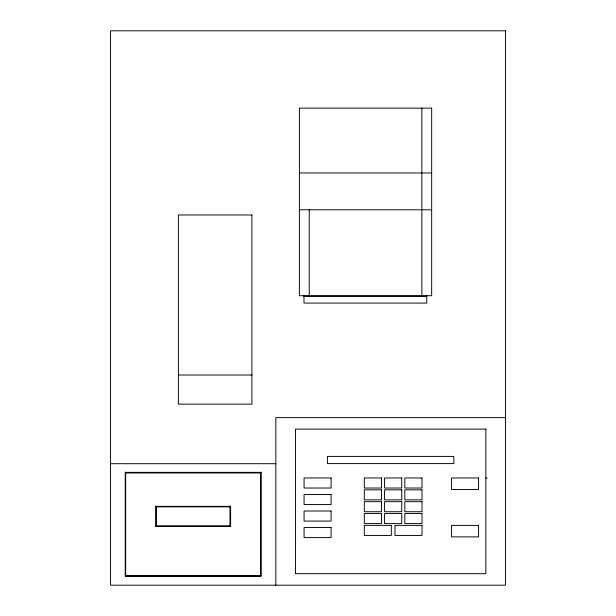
<?xml version="1.0" encoding="UTF-8"?>
<svg xmlns="http://www.w3.org/2000/svg" width="616" height="616" viewBox="0 0 616 616"><rect width="100%" height="100%" fill="white"/><g stroke="black" fill="none" stroke-linecap="round" stroke-linejoin="round"><path stroke-width="0.92" d="M299.407 172.95L431.67 172.95M299.407 209.779L431.67 209.779M303.996 296.327L426.757 296.327M178.394 375.013L251.921 375.013M505.49 417.61L275.837 417.61L275.837 585.2M110.51 463.702L275.837 463.702M125.241 472.626L261.107 472.626M125.664 472.88L260.684 472.88M485.855 477.962L487.156 477.962M155.733 506.468L230.615 506.468M156.341 506.837L229.999 506.837M155.733 526.056L230.615 526.056M125.241 575.744L261.107 575.744M426.757 295.711L426.757 303.08L303.996 303.08L303.996 295.711M421.852 108.123L421.852 295.711M309.224 209.779L309.224 295.711M261.107 472.095L261.107 576.276L125.241 576.276L125.241 472.095M230.615 505.975L230.615 526.549L155.733 526.549L155.733 505.975M505.49 30.8L110.51 30.8L110.51 585.2L505.49 585.2L505.49 30.8M431.67 108.123L299.407 108.123L299.407 295.711L431.67 295.711L431.67 108.123M251.921 214.969L178.394 214.969L178.394 404.142L251.921 404.142L251.921 214.969M485.855 429.106L295.48 429.106L295.48 573.704L485.855 573.704L485.855 429.106M453.738 456.41L327.404 456.41L327.404 463.594L453.93 463.594L453.738 456.41M260.684 472.357L125.664 472.357L125.664 576.022L260.684 576.022L260.684 472.357M331.085 477.962L304.073 477.962L304.073 488.026L331.085 488.026L331.085 477.962M381.504 477.962L364.318 477.962L364.318 488.026L381.504 488.026L381.504 477.962M401.755 477.962L384.569 477.962L384.569 488.026L401.755 488.026L401.755 477.962M422.014 477.962L404.827 477.962L404.827 488.026L422.014 488.026L422.014 477.962M478.563 477.962L451.559 477.962L451.559 489.458L478.563 489.458L478.563 477.962M381.504 489.82L364.318 489.82L364.318 499.876L381.504 499.876L381.504 489.82M401.755 489.82L384.569 489.82L384.569 499.876L401.755 499.876L401.755 489.82M422.014 489.82L404.827 489.82L404.827 499.876L422.014 499.876L422.014 489.82M331.085 494.494L304.073 494.494L304.073 504.55L331.085 504.55L331.085 494.494M381.504 501.678L364.318 501.678L364.318 511.734L381.504 511.734L381.504 501.678M401.755 501.678L384.569 501.678L384.569 511.734L401.755 511.734L401.755 501.678M422.014 501.678L404.827 501.678L404.827 511.734L422.014 511.734L422.014 501.678M229.999 506.344L156.341 506.344L156.341 526.172L229.999 526.172L229.999 506.344M331.085 511.018L304.073 511.018L304.073 521.074L331.085 521.074L331.085 511.018M381.504 513.528L364.318 513.528L364.318 523.592L381.504 523.592L381.504 513.528M401.755 513.528L384.569 513.528L384.569 523.592L401.755 523.592L401.755 513.528M422.014 513.528L404.827 513.528L404.827 523.592L422.014 523.592L422.014 513.528M391.322 525.386L364.318 525.386L364.318 535.443L391.322 535.443L391.322 525.386M422.014 525.386L395.002 525.386L395.002 535.443L422.014 535.443L422.014 525.386M478.563 525.386L451.559 525.386L451.559 536.883L478.563 536.883L478.563 525.386M331.085 527.542L304.073 527.542L304.073 537.599L331.085 537.599L331.085 527.542"/></g></svg>
